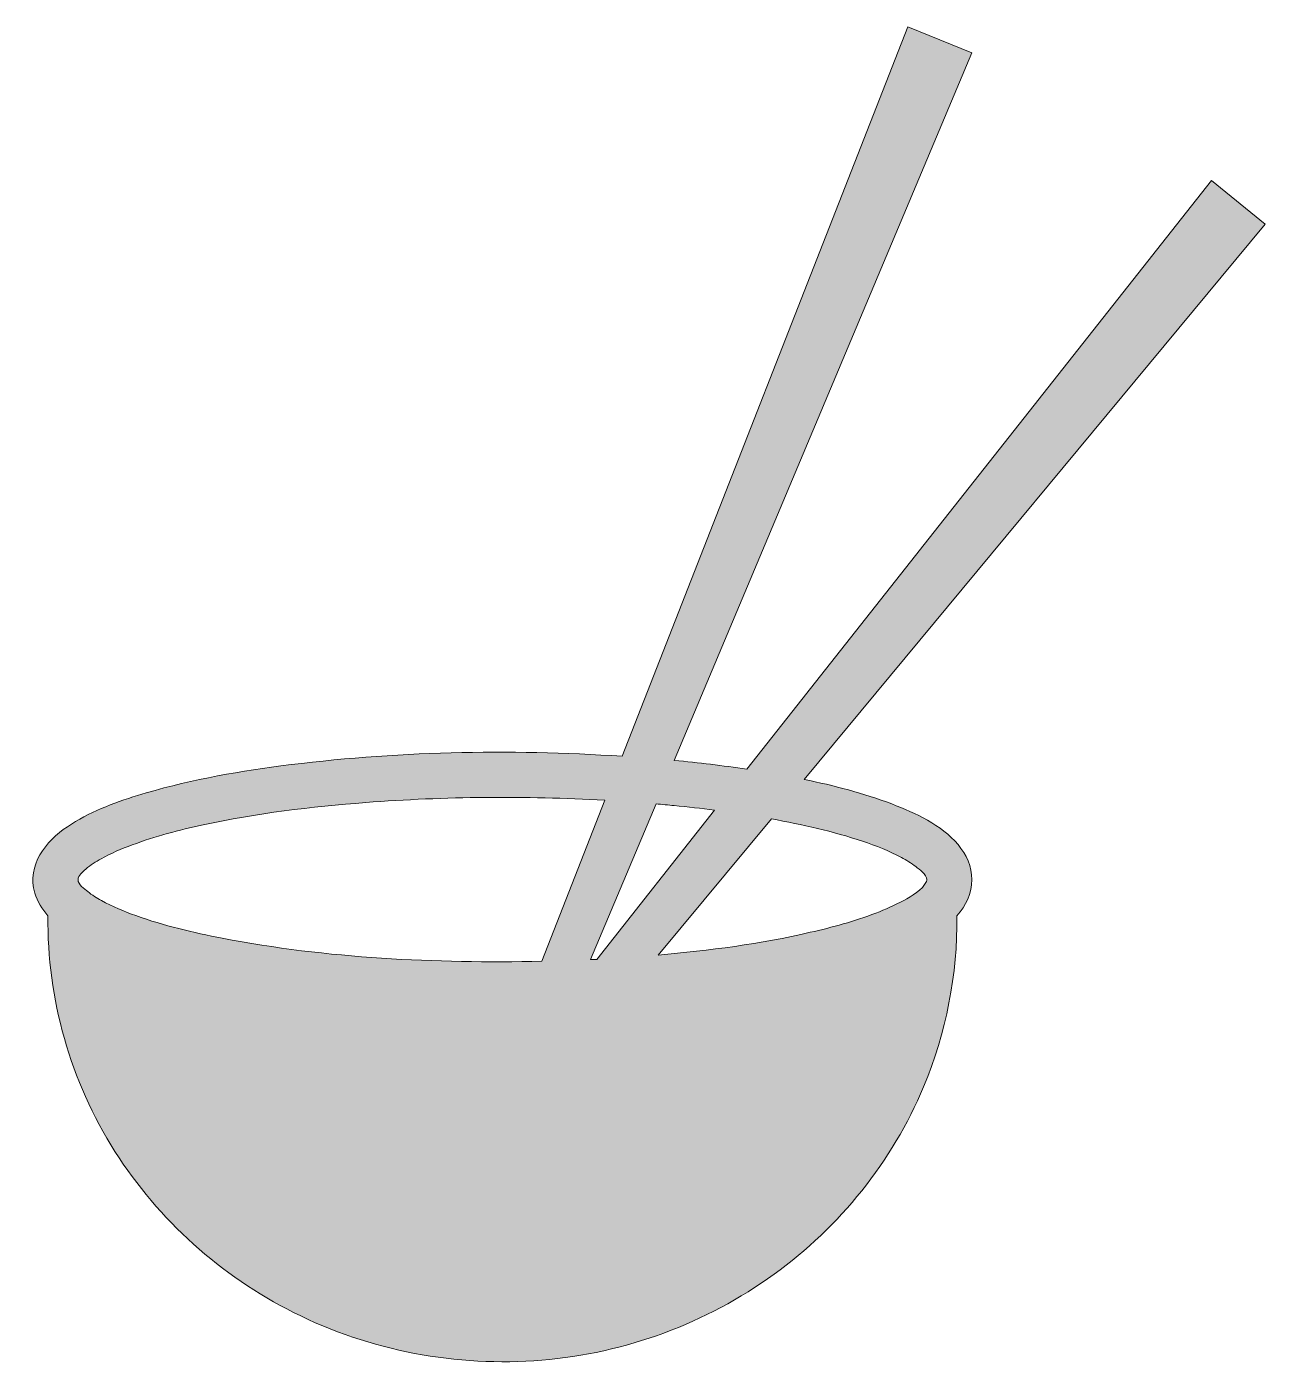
# Model space of a CAD drawing. Header units: inches. Extents: x 0 to 94, y 0 to 102.
import ezdxf

# ---------------------------------------------------------------- set-up
doc = ezdxf.new("R2010")
doc.units = ezdxf.units.IN
doc.header["$MEASUREMENT"] = 0
doc.layers.add('Layer 1', color=7, linetype='Continuous')

msp = doc.modelspace()

# ---------------------------------------------------------------- hatches: boundary and pattern name
at = {"layer": 'Layer 1', "true_color": 0xbe1e2d}
h = msp.add_hatch(color=242, dxfattribs=at)
h.dxf.hatch_style = 2
edge = h.paths.add_edge_path()
edge.add_spline(control_points=[(65.35, 42.45), (63.19, 43.28), (60.94, 43.85), (58.68, 44.32), (58.68, 44.32), (93.76, 86.59), (93.76, 86.59), (93.76, 86.59), (89.68, 89.89), (89.68, 89.89), (89.68, 89.89), (54.32, 45.1), (54.32, 45.1), (52.49, 45.37), (50.65, 45.59), (48.8, 45.77), (48.8, 45.77), (71.44, 99.62), (71.44, 99.62), (71.44, 99.62), (66.58, 101.6), (66.58, 101.6), (66.58, 101.6), (44.83, 46.08), (44.83, 46.08), (36.19, 46.64), (27.44, 46.47), (18.85, 45.34), (15.18, 44.86), (11.5, 44.2), (7.96, 43.09), (6.11, 42.52), (4.24, 41.81), (2.62, 40.72), (0.96, 39.6), (-0.47, 37.79), (0.14, 35.67), (0.33, 35.03), (0.69, 34.44), (1.14, 33.94), (1.06, 27.62), (2.85, 21.35), (6.24, 16.01), (9.55, 10.78), (14.31, 6.52), (19.83, 3.75), (25.65, 0.82), (32.24, -0.42), (38.72, 0.12), (45.07, 0.65), (51.23, 2.91), (56.39, 6.66), (61.39, 10.27), (65.38, 15.23), (67.77, 20.92), (69.5, 25.04), (70.35, 29.48), (70.31, 33.94), (70.98, 34.71), (71.45, 35.65), (71.44, 36.69), (71.45, 37.68), (71.02, 38.61), (70.39, 39.36), (69.11, 40.87), (67.17, 41.76), (65.35, 42.45)], knot_values=[0, 0, 0, 0, 1, 1, 1, 2, 2, 2, 3, 3, 3, 4, 4, 4, 5, 5, 5, 6, 6, 6, 7, 7, 7, 8, 8, 8, 9, 9, 9, 10, 10, 10, 11, 11, 11, 12, 12, 12, 13, 13, 13, 14, 14, 14, 15, 15, 15, 16, 16, 16, 17, 17, 17, 18, 18, 18, 19, 19, 19, 20, 20, 20, 21, 21, 21, 22, 22, 22, 22], degree=3, periodic=1)
edge = h.paths.add_edge_path()
edge.add_spline(control_points=[(51.86, 41.98), (51.86, 41.98), (42.9, 30.62), (42.9, 30.62), (42.74, 30.62), (42.58, 30.61), (42.43, 30.6), (42.43, 30.6), (47.41, 42.46), (47.41, 42.46), (47.87, 42.41), (48.34, 42.37), (48.79, 42.33), (49.84, 42.22), (50.87, 42.11), (51.86, 41.98)], knot_values=[0, 0, 0, 0, 1, 1, 1, 2, 2, 2, 3, 3, 3, 4, 4, 4, 5, 5, 5, 5], degree=3, periodic=1)
edge = h.paths.add_edge_path()
edge.add_spline(control_points=[(7.83, 33.95), (6.94, 34.27), (6.05, 34.63), (5.21, 35.09), (4.85, 35.3), (4.49, 35.52), (4.17, 35.78), (3.92, 35.97), (3.43, 36.34), (3.43, 36.69), (3.44, 37), (3.81, 37.31), (4.02, 37.49), (4.38, 37.8), (4.77, 38.05), (5.18, 38.28), (5.93, 38.7), (6.73, 39.03), (7.54, 39.33), (9.3, 39.99), (11.12, 40.46), (12.95, 40.86), (17.02, 41.74), (21.17, 42.24), (25.33, 42.56), (31.37, 43.02), (37.46, 43.07), (43.51, 42.73), (43.51, 42.73), (38.71, 30.48), (38.71, 30.48), (30.61, 30.31), (22.39, 30.69), (14.41, 32.23), (12.19, 32.66), (9.97, 33.18), (7.83, 33.95)], knot_values=[0, 0, 0, 0, 1, 1, 1, 2, 2, 2, 3, 3, 3, 4, 4, 4, 5, 5, 5, 6, 6, 6, 7, 7, 7, 8, 8, 8, 9, 9, 9, 10, 10, 10, 11, 11, 11, 12, 12, 12, 12], degree=3, periodic=1)
edge = h.paths.add_edge_path()
edge.add_spline(control_points=[(66.26, 35.11), (65.58, 34.73), (64.86, 34.42), (64.13, 34.14), (62.51, 33.52), (60.83, 33.06), (59.15, 32.68), (55.35, 31.8), (51.46, 31.29), (47.58, 30.95), (47.58, 30.95), (56.19, 41.31), (56.19, 41.31), (58.53, 40.89), (60.87, 40.37), (63.13, 39.61), (64.14, 39.27), (65.14, 38.88), (66.08, 38.38), (66.46, 38.17), (66.84, 37.95), (67.18, 37.68), (67.45, 37.48), (68.01, 37.08), (68.02, 36.69), (68.02, 36.67), (68.02, 36.64), (67.98, 36.56), (67.7, 35.9), (66.85, 35.44), (66.26, 35.11)], knot_values=[0, 0, 0, 0, 1, 1, 1, 2, 2, 2, 3, 3, 3, 4, 4, 4, 5, 5, 5, 6, 6, 6, 7, 7, 7, 8, 8, 8, 9, 9, 9, 10, 10, 10, 10], degree=3, periodic=1)

# ---------------------------------------------------------------- linework, layer by layer
at = {"layer": 'Layer 1', "lineweight": 0}
for points, knots in [([(65.35, 42.45), (63.19, 43.28), (60.94, 43.85), (58.68, 44.32), (58.68, 44.32), (93.76, 86.59), (93.76, 86.59), (93.76, 86.59), (89.68, 89.89), (89.68, 89.89), (89.68, 89.89), (54.32, 45.1), (54.32, 45.1), (52.49, 45.37), (50.65, 45.59), (48.8, 45.77), (48.8, 45.77), (71.44, 99.62), (71.44, 99.62), (71.44, 99.62), (66.58, 101.6), (66.58, 101.6), (66.58, 101.6), (44.83, 46.08), (44.83, 46.08), (36.19, 46.64), (27.44, 46.47), (18.85, 45.34), (15.18, 44.86), (11.5, 44.2), (7.96, 43.09), (6.11, 42.52), (4.24, 41.81), (2.62, 40.72), (0.96, 39.6), (-0.47, 37.79), (0.14, 35.67), (0.33, 35.03), (0.69, 34.44), (1.14, 33.94), (1.06, 27.62), (2.85, 21.35), (6.24, 16.01), (9.55, 10.78), (14.31, 6.52), (19.83, 3.75), (25.65, 0.82), (32.24, -0.42), (38.72, 0.12), (45.07, 0.65), (51.23, 2.91), (56.39, 6.66), (61.39, 10.27), (65.38, 15.23), (67.77, 20.92), (69.5, 25.04), (70.35, 29.48), (70.31, 33.94), (70.98, 34.71), (71.45, 35.65), (71.44, 36.69), (71.45, 37.68), (71.02, 38.61), (70.39, 39.36), (69.11, 40.87), (67.17, 41.76), (65.35, 42.45)], [0, 0, 0, 0, 1, 1, 1, 2, 2, 2, 3, 3, 3, 4, 4, 4, 5, 5, 5, 6, 6, 6, 7, 7, 7, 8, 8, 8, 9, 9, 9, 10, 10, 10, 11, 11, 11, 12, 12, 12, 13, 13, 13, 14, 14, 14, 15, 15, 15, 16, 16, 16, 17, 17, 17, 18, 18, 18, 19, 19, 19, 20, 20, 20, 21, 21, 21, 22, 22, 22, 22]), ([(7.83, 33.95), (6.94, 34.27), (6.05, 34.63), (5.21, 35.09), (4.85, 35.3), (4.49, 35.52), (4.17, 35.78), (3.92, 35.97), (3.43, 36.34), (3.43, 36.69), (3.44, 37), (3.81, 37.31), (4.02, 37.49), (4.38, 37.8), (4.77, 38.05), (5.18, 38.28), (5.93, 38.7), (6.73, 39.03), (7.54, 39.33), (9.3, 39.99), (11.12, 40.46), (12.95, 40.86), (17.02, 41.74), (21.17, 42.24), (25.33, 42.56), (31.37, 43.02), (37.46, 43.07), (43.51, 42.73), (43.51, 42.73), (38.71, 30.48), (38.71, 30.48), (30.61, 30.31), (22.39, 30.69), (14.41, 32.23), (12.19, 32.66), (9.97, 33.18), (7.83, 33.95)], [0, 0, 0, 0, 1, 1, 1, 2, 2, 2, 3, 3, 3, 4, 4, 4, 5, 5, 5, 6, 6, 6, 7, 7, 7, 8, 8, 8, 9, 9, 9, 10, 10, 10, 11, 11, 11, 12, 12, 12, 12]), ([(51.86, 41.98), (51.86, 41.98), (42.9, 30.62), (42.9, 30.62), (42.74, 30.62), (42.58, 30.61), (42.43, 30.6), (42.43, 30.6), (47.41, 42.46), (47.41, 42.46), (47.87, 42.41), (48.34, 42.37), (48.79, 42.33), (49.84, 42.22), (50.87, 42.11), (51.86, 41.98)], [0, 0, 0, 0, 1, 1, 1, 2, 2, 2, 3, 3, 3, 4, 4, 4, 5, 5, 5, 5]), ([(66.26, 35.11), (65.58, 34.73), (64.86, 34.42), (64.13, 34.14), (62.51, 33.52), (60.83, 33.06), (59.15, 32.68), (55.35, 31.8), (51.46, 31.29), (47.58, 30.95), (47.58, 30.95), (56.19, 41.31), (56.19, 41.31), (58.53, 40.89), (60.87, 40.37), (63.13, 39.61), (64.14, 39.27), (65.14, 38.88), (66.08, 38.38), (66.46, 38.17), (66.84, 37.95), (67.18, 37.68), (67.45, 37.48), (68.01, 37.08), (68.02, 36.69), (68.02, 36.67), (68.02, 36.64), (67.98, 36.56), (67.7, 35.9), (66.85, 35.44), (66.26, 35.11)], [0, 0, 0, 0, 1, 1, 1, 2, 2, 2, 3, 3, 3, 4, 4, 4, 5, 5, 5, 6, 6, 6, 7, 7, 7, 8, 8, 8, 9, 9, 9, 10, 10, 10, 10])]:
    msp.add_open_spline(points, degree=3, knots=knots, dxfattribs=at)

doc.saveas('drawing.dxf')
